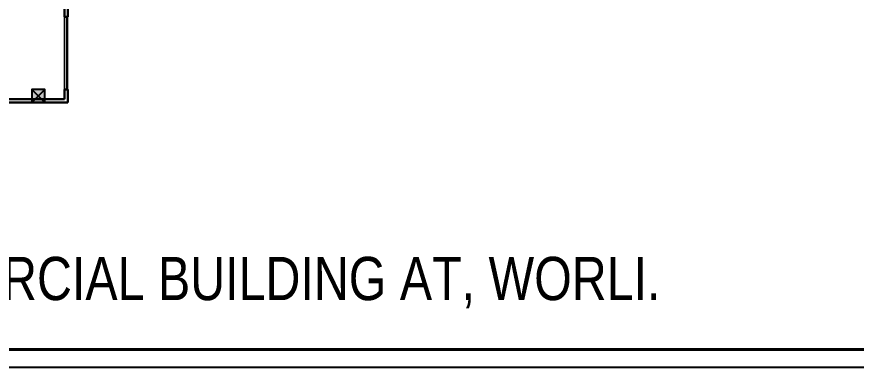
# Model space of a CAD drawing. Extents: x -14054 to 906348, y -36965 to 188562.
# Drawn here: x 342158 to 380946, y 60442 to 76629 of the extents above; entities that cross this region are included whole.
import ezdxf
from ezdxf.enums import TextEntityAlignment as Align

# ---------------------------------------------------------------- set-up
doc = ezdxf.new("R2010")
doc.units = 0
doc.header["$LTSCALE"] = 1000
doc.header["$MEASUREMENT"] = 0
for name, color, linetype in [('BOR', 5, 'CONTINUOUS'), ('COL', 5, 'CONTINUOUS'), ('SOLID', 252, 'CONTINUOUS')]:
    doc.layers.add(name, color=color, linetype=linetype)
for name, color, linetype, lineweight in [('TEXT', 3, 'CONTINUOUS', 15), ('WALL', 2, 'CONTINUOUS', 30), ('WIN', 6, 'CONTINUOUS', 9)]:
    doc.layers.add(name, color=color, linetype=linetype, lineweight=lineweight)
doc.styles.add('SW1', font='arial.ttf')

# ---------------------------------------------------------------- blocks, each defined once
blk = doc.blocks.new('*U46')
at = {"layer": 'SOLID'}
blk.add_hatch(color=256, dxfattribs=at).paths.add_polyline_path([(342853.13, 72677.38), (343453.13, 72677.38), (343453.13, 73277.38), (342853.13, 73277.38)])
at = {"layer": 'BOR', "color": 2, "ltscale": 140}
blk.add_lwpolyline([(319469.15, 139976.49), (319469.15, 60441.6), (426857.32, 60441.6), (426857.32, 139976.49)], close=True, dxfattribs=at)
at = {"layer": 'BOR', "ltscale": 140, "const_width": 136.54}
blk.add_lwpolyline([(426038.07, 61260.85), (320288.41, 61260.85), (320288.41, 139157.23), (426038.07, 139157.23)], close=True, dxfattribs=at)
at = {"layer": 'COL', "color": 7}
for p, q in [((343453.13, 72677.38), (342853.13, 73277.38)), ((343453.13, 73277.38), (342853.13, 72677.38))]:
    blk.add_line(p, q, dxfattribs=at)
at = {"layer": 'COL'}
blk.add_lwpolyline([(342853.13, 72677.38), (343453.13, 72677.38), (343453.13, 73277.38), (342853.13, 73277.38)], close=True, dxfattribs=at)
at = {"layer": 'WALL'}
for p, q in [((344366.13, 76629.38), (344366.13, 77389.38)), ((344516.13, 76629.38), (344516.13, 77389.38)), ((344366.13, 76629.38), (344516.13, 76629.38)), ((344366.13, 72827.38), (344366.13, 73277.38)), ((344366.13, 73277.38), (344516.13, 73277.38)), ((344516.13, 72677.38), (344516.13, 73277.38))]:
    blk.add_line(p, q, dxfattribs=at)
at = {"layer": 'WALL', "color": 2, "ltscale": 140}
for p, q in [((339575.57, 72827.38), (344366.13, 72827.38)), ((339575.57, 72677.38), (344516.13, 72677.38))]:
    blk.add_line(p, q, dxfattribs=at)
at = {"layer": 'WIN'}
for p, q in [((344366.13, 73277.38), (344366.13, 76629.38)), ((344441.13, 76629.38), (344441.13, 73277.38)), ((344516.13, 73277.38), (344516.13, 76629.38))]:
    blk.add_line(p, q, dxfattribs=at)
at = {"layer": 'BOR', "color": 3, "ltscale": 140, "style": 'SW1', "width": 0.8}
blk.add_text('ATRIA COMMERCIAL BUILDING AT, WORLI.', height=2000, dxfattribs=at).set_placement((348806.56, 64368.31), align=Align.MIDDLE)

msp = doc.modelspace()

# ---------------------------------------------------------------- block references
at = {"layer": 'TEXT'}
msp.add_blockref('*U46', (0, 0), dxfattribs=at)

doc.saveas('drawing.dxf')
